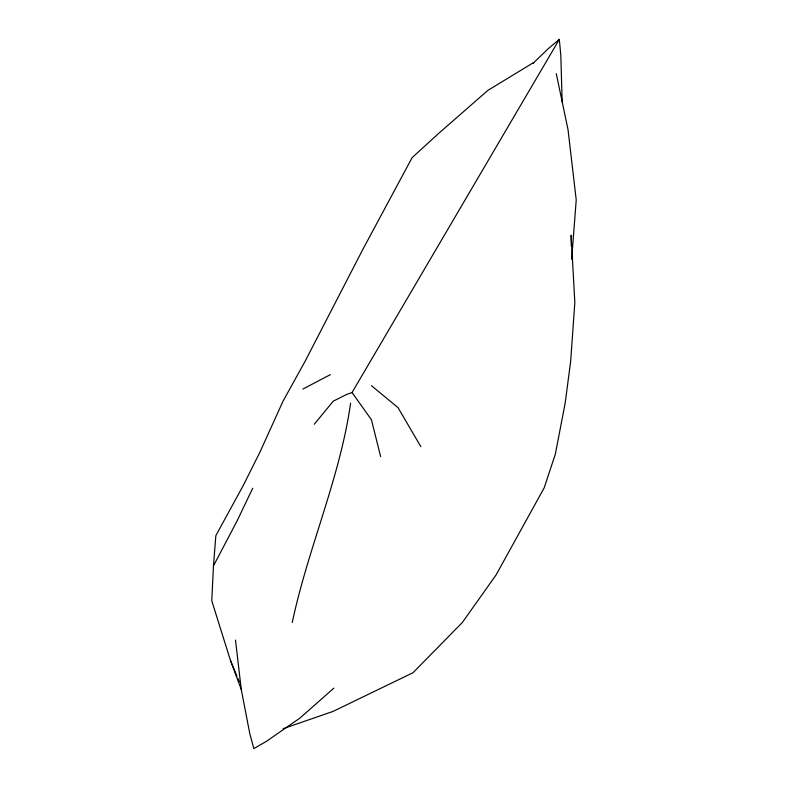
<?xml version="1.0" encoding="UTF-8"?>
<svg xmlns="http://www.w3.org/2000/svg" width="788" height="788" viewBox="0 0 788 788"><rect width="100%" height="100%" fill="white"/><g stroke="black" fill="none" stroke-linecap="round" stroke-linejoin="round"><path stroke-width="1.18" d="M533.575 62.577L487.851 90.403L439.152 132.975L412.154 157.6L362.795 249.481L305.035 361.426L283.02 401.19L260.099 451.79L243.305 485.398L215.853 535.633L213.459 565.892L211.775 600.781L230.431 660.344L241.266 689.48L249.747 733.441L253.844 748.6L266.206 741.469L299.913 718.114L333.876 688.141M571.674 259.232L576.225 199.906L568.01 129.537L556.279 73.668M350.581 403.269C339.894 478.395 307.911 548.468 292.25 622.54M252.721 488.245L237.139 520.809L213.459 565.892M314.284 424.22L333.304 401.122L346.513 394.522L352.049 392.532L559.303 39.4L560.829 55.308L562.159 101.879M533.013 63.414L547.896 48.994L559.303 39.4M302.887 389.065L330.408 374.625M283.04 728.713L333.058 711.406L413.05 672.686L462.379 622.441L496.115 574.885L544.183 487.821L555.333 454.164L565.193 403.003L570.679 361.16L574.826 302.503L571.142 235.238L571.241 246.043M371.463 385.687L398.029 407.642L420.831 446.658M352.049 392.532L371.414 419.728L380.653 456.616M230.431 660.344L236.981 676.202M237.917 678.468L239.316 681.856M235.494 640.102L241.266 689.48"/></g></svg>
